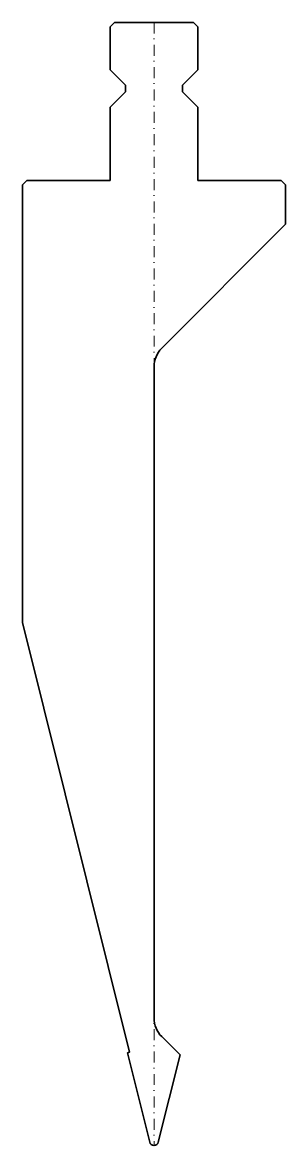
# Model space of a CAD drawing. Header units: millimetres. Extents: x -30 to 30, y 0 to 256.
import ezdxf

# ---------------------------------------------------------------- set-up
doc = ezdxf.new("R2010")
doc.units = ezdxf.units.MM
doc.header["$LTSCALE"] = 5
doc.linetypes.add('DASHDOT', pattern=[1, 0.5, -0.25, 0, -0.25])
doc.layers.add('2', color=7, linetype='Continuous', lineweight=18)

msp = doc.modelspace()

# ---------------------------------------------------------------- linework, layer by layer
at = {"layer": '2', "color": 7, "linetype": 'Continuous', "lineweight": 35}
for p, q in [((-9, 256), (-10, 255)), ((-10, 255), (-10, 245.2)), ((9, 256), (-9, 256)), ((10, 255), (9, 256)), ((10, 245.2), (10, 255)), ((-10, 245.2), (-6.5, 241.7)), ((6.5, 241.7), (10, 245.2)), ((-6.5, 241.7), (-6.5, 240.2)), ((6.5, 240.2), (6.5, 241.7)), ((-6.5, 240.2), (-10, 236.7)), ((10, 236.7), (6.5, 240.2)), ((-10, 236.7), (-10, 220)), ((10, 220), (10, 236.7)), ((-29, 220), (-30, 219)), ((-30, 219), (-30, 119.26)), ((-10, 220), (-29, 220)), ((29, 220), (10, 220)), ((30, 219), (29, 220)), ((30, 210), (30, 219)), ((1.76, 181.76), (30, 210)), ((0, 29.06), (0, 177.51)), ((-30, 119.26), (-5.57, 21.26)), ((5.93, 20.65), (1.76, 24.82)), ((-5.57, 21.26), (-6.05, 21.13)), ((-6.05, 21.13), (-0.97, 0.76)), ((0.97, 0.76), (5.93, 20.65))]:
    msp.add_line(p, q, dxfattribs=at)
at = {"layer": '2', "color": 7, "linetype": 'DASHDOT', "lineweight": 18}
msp.add_line((0, 256), (0, 0), dxfattribs=at)
at = {"layer": '2', "color": 7, "linetype": 'Continuous', "lineweight": 35}
for centre, radius, start, end in [((6, 177.51), 6, 135, 180), ((6, 29.06), 6, 180, 225), ((0, 1), 1, 194, 346)]:
    msp.add_arc(centre, radius, start, end, dxfattribs=at)

doc.saveas('drawing.dxf')
